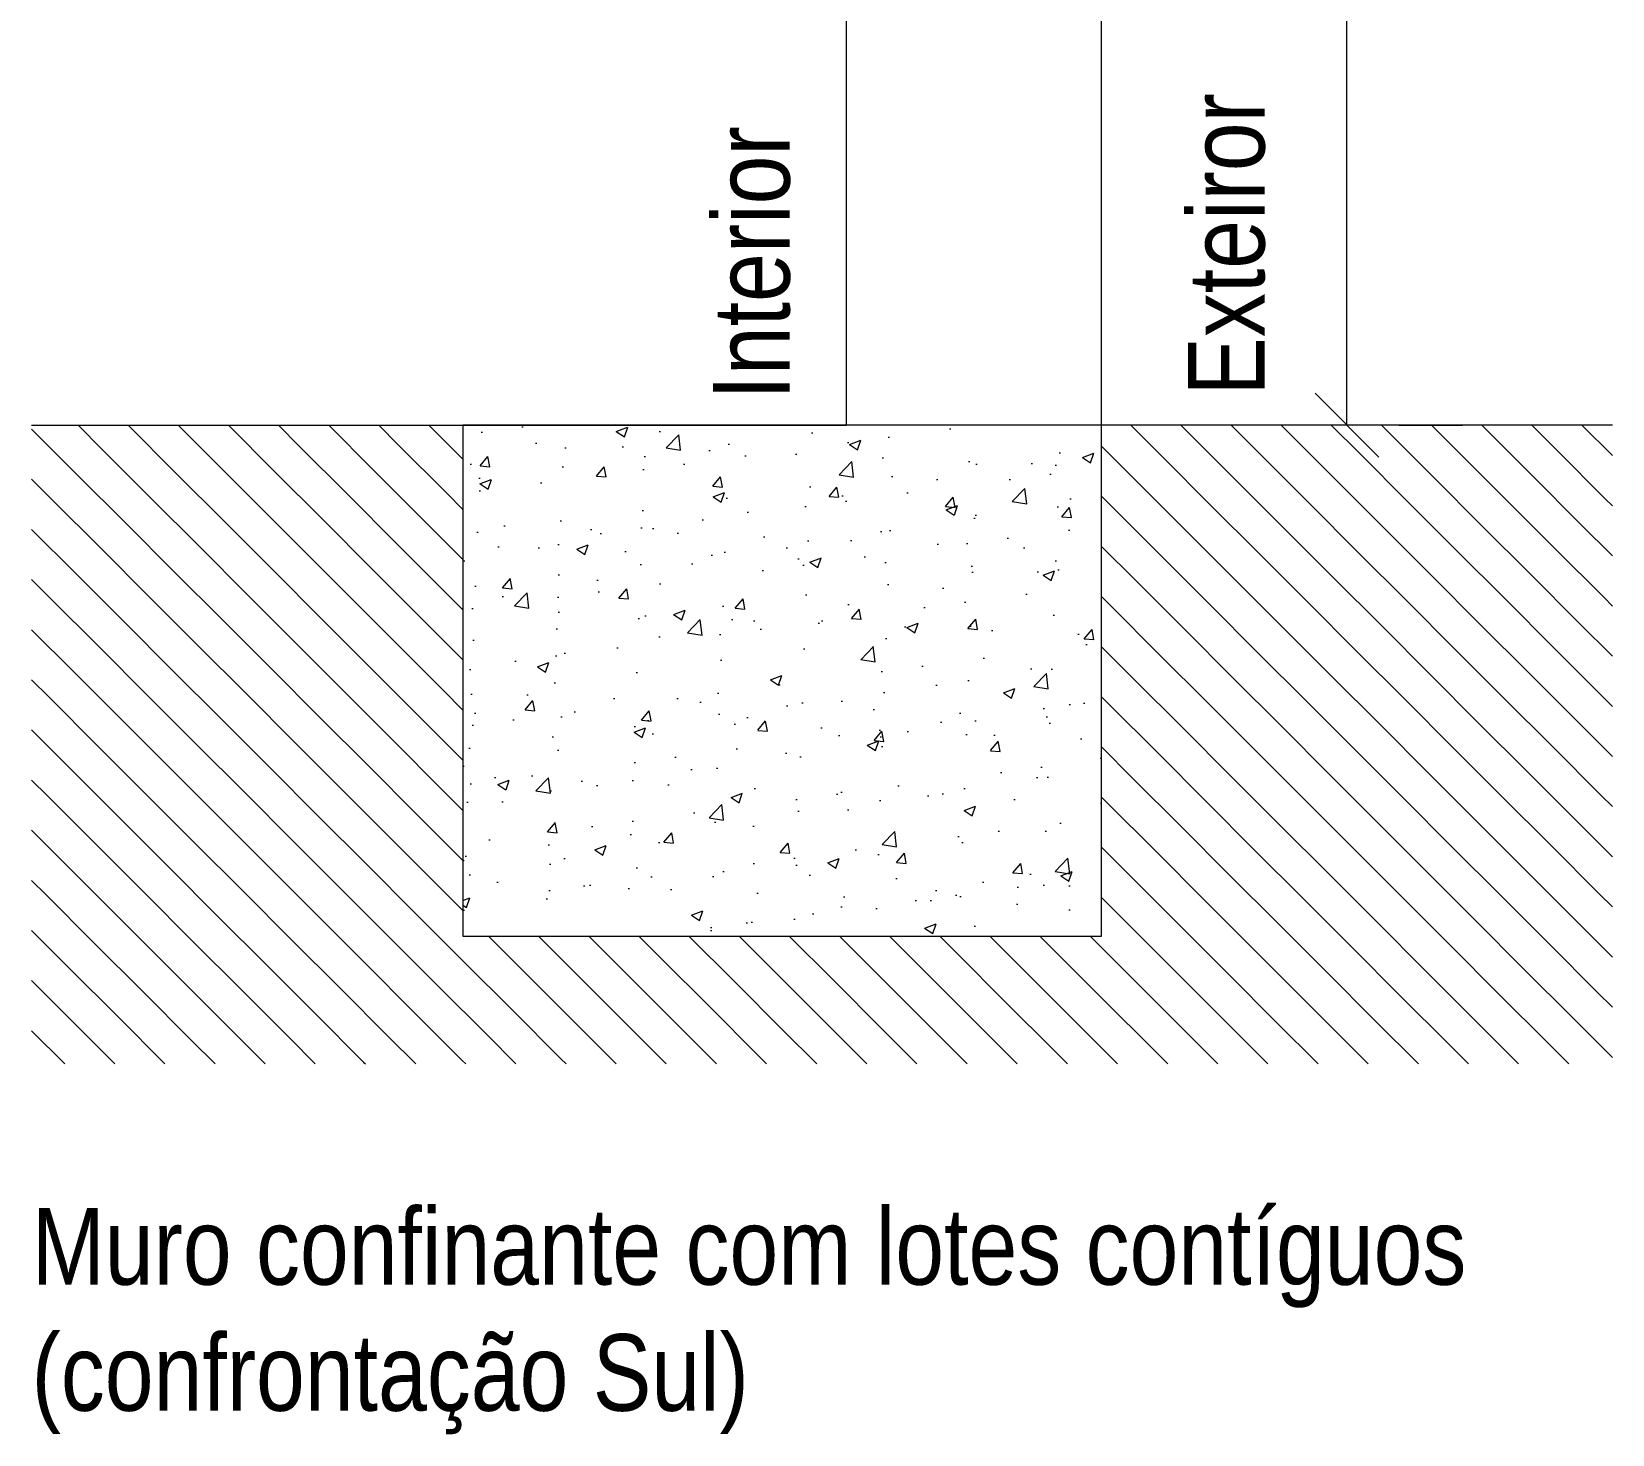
# Model space of a CAD drawing. Header units: metres. Extents: x -111189 to -108577, y -72951 to -72647.
# Drawn here: x -108717.968 to -108716.73, y -72948.181 to -72947.083 of the extents above; entities that cross this region are included whole.
import ezdxf

# ---------------------------------------------------------------- set-up
doc = ezdxf.new("R2010")
doc.units = ezdxf.units.M
doc.header["$MEASUREMENT"] = 0
doc.linetypes.add('OTK - Tracejado', pattern=[0.08, 0.04, -0.04])
doc.linetypes.add('Small Dashed', pattern=[0.002822, 0.001411, -0.001411])
doc.layers.add('00 - DESENHO 2D', color=7, linetype='Continuous')
doc.styles.add('ESTILO_GERADO_1', font='ARIALN.TTF')

# ---------------------------------------------------------------- blocks, each defined once
blk = doc.blocks.new('*X3140', base_point=(-108718.7061, -72936.4131))
at = {"layer": '00 - DESENHO 2D', "color": 254, "linetype": 'Continuous', "lineweight": 0}
for p, q in [((-108717.9318, -72947.3912), (-108717.9128, -72947.4102)), ((-108717.9318, -72947.3912), (-108717.9128, -72947.4102)), ((-108717.8925, -72947.3912), (-108717.8551, -72947.4286)), ((-108717.8925, -72947.3912), (-108717.8551, -72947.4286)), ((-108717.8533, -72947.3912), (-108717.8355, -72947.409)), ((-108717.8533, -72947.3912), (-108717.8355, -72947.409)), ((-108717.814, -72947.3912), (-108717.7779, -72947.4273)), ((-108717.814, -72947.3912), (-108717.7779, -72947.4273)), ((-108717.7748, -72947.3912), (-108717.7583, -72947.4077)), ((-108717.7748, -72947.3912), (-108717.7583, -72947.4077)), ((-108717.7355, -72947.3912), (-108717.7006, -72947.4261)), ((-108717.7355, -72947.3912), (-108717.7006, -72947.4261)), ((-108717.6963, -72947.3912), (-108717.681, -72947.4064)), ((-108717.6963, -72947.3912), (-108717.681, -72947.4064)), ((-108717.657, -72947.3911), (-108717.6304, -72947.4178)), ((-108717.657, -72947.3911), (-108717.6304, -72947.4178)), ((-108717.1075, -72947.3911), (-108717.0826, -72947.416)), ((-108717.1075, -72947.3911), (-108717.0826, -72947.416)), ((-108717.0683, -72947.3911), (-108717.063, -72947.3963)), ((-108717.0683, -72947.3911), (-108717.063, -72947.3963)), ((-108717.029, -72947.3911), (-108717.0054, -72947.4147)), ((-108717.029, -72947.3911), (-108717.0054, -72947.4147)), ((-108716.9897, -72947.3911), (-108716.9858, -72947.3951)), ((-108716.9897, -72947.3911), (-108716.9858, -72947.3951)), ((-108716.9505, -72947.3911), (-108716.9281, -72947.4134)), ((-108716.9505, -72947.3911), (-108716.9281, -72947.4134)), ((-108716.9112, -72947.3911), (-108716.9085, -72947.3938)), ((-108716.9112, -72947.3911), (-108716.9085, -72947.3938)), ((-108716.872, -72947.3911), (-108716.8509, -72947.4122)), ((-108716.872, -72947.3911), (-108716.8509, -72947.4122)), ((-108716.8327, -72947.3911), (-108716.8313, -72947.3925)), ((-108716.8327, -72947.3911), (-108716.8313, -72947.3925)), ((-108716.7935, -72947.3911), (-108716.7737, -72947.4109)), ((-108716.7935, -72947.3911), (-108716.7737, -72947.4109)), ((-108716.7542, -72947.3911), (-108716.754, -72947.3913)), ((-108716.7542, -72947.3911), (-108716.754, -72947.3913)), ((-108716.754, -72947.3913), (-108716.7304, -72947.4149)), ((-108716.754, -72947.3913), (-108716.7304, -72947.4149)), ((-108717.9681, -72947.3942), (-108717.9324, -72947.4299)), ((-108717.9681, -72947.3942), (-108717.9324, -72947.4299)), ((-108717.063, -72947.3963), (-108717.025, -72947.4343)), ((-108717.063, -72947.3963), (-108717.025, -72947.4343)), ((-108716.9858, -72947.3951), (-108716.9478, -72947.4331)), ((-108716.9858, -72947.3951), (-108716.9478, -72947.4331)), ((-108716.9085, -72947.3938), (-108716.8705, -72947.4318)), ((-108716.9085, -72947.3938), (-108716.8705, -72947.4318)), ((-108716.8313, -72947.3925), (-108716.7933, -72947.4305)), ((-108716.8313, -72947.3925), (-108716.7933, -72947.4305)), ((-108717.9128, -72947.4102), (-108717.8748, -72947.4482)), ((-108717.9128, -72947.4102), (-108717.8748, -72947.4482)), ((-108717.8355, -72947.409), (-108717.7975, -72947.447)), ((-108717.8355, -72947.409), (-108717.7975, -72947.447)), ((-108717.7583, -72947.4077), (-108717.7203, -72947.4457)), ((-108717.7583, -72947.4077), (-108717.7203, -72947.4457)), ((-108717.681, -72947.4064), (-108717.643, -72947.4444)), ((-108717.681, -72947.4064), (-108717.643, -72947.4444)), ((-108717.1304, -72947.4075), (-108717.1023, -72947.4356)), ((-108717.1304, -72947.4075), (-108717.1023, -72947.4356)), ((-108717.0826, -72947.416), (-108717.0447, -72947.4539)), ((-108717.0826, -72947.416), (-108717.0447, -72947.4539)), ((-108717.0054, -72947.4147), (-108716.9674, -72947.4527)), ((-108717.0054, -72947.4147), (-108716.9674, -72947.4527)), ((-108716.9281, -72947.4134), (-108716.8902, -72947.4514)), ((-108716.9281, -72947.4134), (-108716.8902, -72947.4514)), ((-108716.8509, -72947.4122), (-108716.8129, -72947.4502)), ((-108716.8509, -72947.4122), (-108716.8129, -72947.4502)), ((-108716.7737, -72947.4109), (-108716.7357, -72947.4489)), ((-108716.7737, -72947.4109), (-108716.7357, -72947.4489)), ((-108717.8551, -72947.4286), (-108717.8171, -72947.4666)), ((-108717.8551, -72947.4286), (-108717.8171, -72947.4666)), ((-108717.7779, -72947.4273), (-108717.7399, -72947.4653)), ((-108717.7779, -72947.4273), (-108717.7399, -72947.4653)), ((-108717.7006, -72947.4261), (-108717.6626, -72947.4641)), ((-108717.7006, -72947.4261), (-108717.6626, -72947.4641)), ((-108717.9681, -72947.4334), (-108717.952, -72947.4495)), ((-108717.9681, -72947.4334), (-108717.952, -72947.4495)), ((-108717.9324, -72947.4299), (-108717.8944, -72947.4679)), ((-108717.9324, -72947.4299), (-108717.8944, -72947.4679)), ((-108717.1023, -72947.4356), (-108717.0643, -72947.4736)), ((-108717.1023, -72947.4356), (-108717.0643, -72947.4736)), ((-108717.025, -72947.4343), (-108716.987, -72947.4723)), ((-108717.025, -72947.4343), (-108716.987, -72947.4723)), ((-108716.9478, -72947.4331), (-108716.9098, -72947.471)), ((-108716.9478, -72947.4331), (-108716.9098, -72947.471)), ((-108716.8705, -72947.4318), (-108716.8325, -72947.4698)), ((-108716.8705, -72947.4318), (-108716.8325, -72947.4698)), ((-108716.7933, -72947.4305), (-108716.7553, -72947.4685)), ((-108716.7933, -72947.4305), (-108716.7553, -72947.4685)), ((-108717.952, -72947.4495), (-108717.914, -72947.4875)), ((-108717.952, -72947.4495), (-108717.914, -72947.4875)), ((-108717.8748, -72947.4482), (-108717.8368, -72947.4862)), ((-108717.8748, -72947.4482), (-108717.8368, -72947.4862)), ((-108717.7975, -72947.447), (-108717.7595, -72947.485)), ((-108717.7975, -72947.447), (-108717.7595, -72947.485)), ((-108717.7203, -72947.4457), (-108717.6823, -72947.4837)), ((-108717.7203, -72947.4457), (-108717.6823, -72947.4837)), ((-108717.643, -72947.4444), (-108717.6304, -72947.4571)), ((-108717.643, -72947.4444), (-108717.6304, -72947.4571)), ((-108717.1304, -72947.4467), (-108717.1219, -72947.4552)), ((-108717.1304, -72947.4467), (-108717.1219, -72947.4552)), ((-108716.9674, -72947.4527), (-108716.9294, -72947.4907)), ((-108716.9674, -72947.4527), (-108716.9294, -72947.4907)), ((-108716.8902, -72947.4514), (-108716.8522, -72947.4894)), ((-108716.8902, -72947.4514), (-108716.8522, -72947.4894)), ((-108716.8129, -72947.4502), (-108716.7749, -72947.4881)), ((-108716.8129, -72947.4502), (-108716.7749, -72947.4881)), ((-108716.7357, -72947.4489), (-108716.7304, -72947.4542)), ((-108716.7357, -72947.4489), (-108716.7304, -72947.4542)), ((-108717.7399, -72947.4653), (-108717.7019, -72947.5033)), ((-108717.7399, -72947.4653), (-108717.7019, -72947.5033)), ((-108717.6626, -72947.4641), (-108717.6304, -72947.4963)), ((-108717.6626, -72947.4641), (-108717.6304, -72947.4963)), ((-108717.1219, -72947.4552), (-108717.0839, -72947.4932)), ((-108717.1219, -72947.4552), (-108717.0839, -72947.4932)), ((-108717.0447, -72947.4539), (-108717.0067, -72947.4919)), ((-108717.0447, -72947.4539), (-108717.0067, -72947.4919)), ((-108717.9681, -72947.4727), (-108717.9336, -72947.5071)), ((-108717.9681, -72947.4727), (-108717.9336, -72947.5071)), ((-108717.8944, -72947.4679), (-108717.8564, -72947.5058)), ((-108717.8944, -72947.4679), (-108717.8564, -72947.5058)), ((-108717.8171, -72947.4666), (-108717.7791, -72947.5046)), ((-108717.8171, -72947.4666), (-108717.7791, -72947.5046)), ((-108717.0643, -72947.4736), (-108717.0263, -72947.5116)), ((-108717.0643, -72947.4736), (-108717.0263, -72947.5116)), ((-108716.987, -72947.4723), (-108716.949, -72947.5103)), ((-108716.987, -72947.4723), (-108716.949, -72947.5103)), ((-108716.9098, -72947.471), (-108716.8718, -72947.509)), ((-108716.9098, -72947.471), (-108716.8718, -72947.509)), ((-108716.8325, -72947.4698), (-108716.7945, -72947.5078)), ((-108716.8325, -72947.4698), (-108716.7945, -72947.5078)), ((-108716.7553, -72947.4685), (-108716.7304, -72947.4934)), ((-108716.7553, -72947.4685), (-108716.7304, -72947.4934)), ((-108717.914, -72947.4875), (-108717.876, -72947.5255)), ((-108717.914, -72947.4875), (-108717.876, -72947.5255)), ((-108717.8368, -72947.4862), (-108717.7988, -72947.5242)), ((-108717.8368, -72947.4862), (-108717.7988, -72947.5242)), ((-108717.7595, -72947.485), (-108717.7215, -72947.5229)), ((-108717.7595, -72947.485), (-108717.7215, -72947.5229)), ((-108717.6823, -72947.4837), (-108717.6443, -72947.5217)), ((-108717.6823, -72947.4837), (-108717.6443, -72947.5217)), ((-108717.1304, -72947.486), (-108717.1035, -72947.5128)), ((-108717.1304, -72947.486), (-108717.1035, -72947.5128)), ((-108716.9294, -72947.4907), (-108716.8914, -72947.5287)), ((-108716.9294, -72947.4907), (-108716.8914, -72947.5287)), ((-108716.8522, -72947.4894), (-108716.8142, -72947.5274)), ((-108716.8522, -72947.4894), (-108716.8142, -72947.5274)), ((-108716.7749, -72947.4881), (-108716.7369, -72947.5261)), ((-108716.7749, -72947.4881), (-108716.7369, -72947.5261)), ((-108717.0839, -72947.4932), (-108717.0459, -72947.5312)), ((-108717.0839, -72947.4932), (-108717.0459, -72947.5312)), ((-108717.0067, -72947.4919), (-108716.9687, -72947.5299)), ((-108717.0067, -72947.4919), (-108716.9687, -72947.5299)), ((-108717.9681, -72947.5119), (-108717.9533, -72947.5267)), ((-108717.9681, -72947.5119), (-108717.9533, -72947.5267)), ((-108717.9336, -72947.5071), (-108717.8957, -72947.5451)), ((-108717.9336, -72947.5071), (-108717.8957, -72947.5451)), ((-108717.8564, -72947.5058), (-108717.8184, -72947.5438)), ((-108717.8564, -72947.5058), (-108717.8184, -72947.5438)), ((-108717.7791, -72947.5046), (-108717.7412, -72947.5426)), ((-108717.7791, -72947.5046), (-108717.7412, -72947.5426)), ((-108717.7019, -72947.5033), (-108717.6639, -72947.5413)), ((-108717.7019, -72947.5033), (-108717.6639, -72947.5413)), ((-108717.1035, -72947.5128), (-108717.0655, -72947.5508)), ((-108717.1035, -72947.5128), (-108717.0655, -72947.5508)), ((-108717.0263, -72947.5116), (-108716.9883, -72947.5496)), ((-108717.0263, -72947.5116), (-108716.9883, -72947.5496)), ((-108716.949, -72947.5103), (-108716.911, -72947.5483)), ((-108716.949, -72947.5103), (-108716.911, -72947.5483)), ((-108716.8718, -72947.509), (-108716.8338, -72947.547)), ((-108716.8718, -72947.509), (-108716.8338, -72947.547)), ((-108716.7945, -72947.5078), (-108716.7566, -72947.5458)), ((-108716.7945, -72947.5078), (-108716.7566, -72947.5458)), ((-108717.9533, -72947.5267), (-108717.9153, -72947.5647)), ((-108717.9533, -72947.5267), (-108717.9153, -72947.5647)), ((-108717.876, -72947.5255), (-108717.838, -72947.5635)), ((-108717.876, -72947.5255), (-108717.838, -72947.5635)), ((-108717.7988, -72947.5242), (-108717.7608, -72947.5622)), ((-108717.7988, -72947.5242), (-108717.7608, -72947.5622)), ((-108717.7215, -72947.5229), (-108717.6835, -72947.5609)), ((-108717.7215, -72947.5229), (-108717.6835, -72947.5609)), ((-108717.6443, -72947.5217), (-108717.6304, -72947.5356)), ((-108717.6443, -72947.5217), (-108717.6304, -72947.5356)), ((-108717.1304, -72947.5252), (-108717.1232, -72947.5325)), ((-108717.1304, -72947.5252), (-108717.1232, -72947.5325)), ((-108716.8142, -72947.5274), (-108716.7762, -72947.5654)), ((-108716.8142, -72947.5274), (-108716.7762, -72947.5654)), ((-108716.7369, -72947.5261), (-108716.7304, -72947.5327)), ((-108716.7369, -72947.5261), (-108716.7304, -72947.5327)), ((-108717.1232, -72947.5325), (-108717.0852, -72947.5705)), ((-108717.1232, -72947.5325), (-108717.0852, -72947.5705)), ((-108717.0459, -72947.5312), (-108717.0079, -72947.5692)), ((-108717.0459, -72947.5312), (-108717.0079, -72947.5692)), ((-108716.9687, -72947.5299), (-108716.9307, -72947.5679)), ((-108716.9687, -72947.5299), (-108716.9307, -72947.5679)), ((-108716.8914, -72947.5287), (-108716.8534, -72947.5667)), ((-108716.8914, -72947.5287), (-108716.8534, -72947.5667)), ((-108717.9681, -72947.5512), (-108717.9349, -72947.5844)), ((-108717.9681, -72947.5512), (-108717.9349, -72947.5844)), ((-108717.8957, -72947.5451), (-108717.8577, -72947.5831)), ((-108717.8957, -72947.5451), (-108717.8577, -72947.5831)), ((-108717.8184, -72947.5438), (-108717.7804, -72947.5818)), ((-108717.8184, -72947.5438), (-108717.7804, -72947.5818)), ((-108717.7412, -72947.5426), (-108717.7032, -72947.5806)), ((-108717.7412, -72947.5426), (-108717.7032, -72947.5806)), ((-108717.6639, -72947.5413), (-108717.6304, -72947.5748)), ((-108717.6639, -72947.5413), (-108717.6304, -72947.5748)), ((-108717.0655, -72947.5508), (-108717.0276, -72947.5888)), ((-108717.0655, -72947.5508), (-108717.0276, -72947.5888)), ((-108716.9883, -72947.5496), (-108716.9503, -72947.5876)), ((-108716.9883, -72947.5496), (-108716.9503, -72947.5876)), ((-108716.911, -72947.5483), (-108716.8731, -72947.5863)), ((-108716.911, -72947.5483), (-108716.8731, -72947.5863)), ((-108716.8338, -72947.547), (-108716.7958, -72947.585)), ((-108716.8338, -72947.547), (-108716.7958, -72947.585)), ((-108716.7566, -72947.5458), (-108716.7304, -72947.5719)), ((-108716.7566, -72947.5458), (-108716.7304, -72947.5719)), ((-108717.9153, -72947.5647), (-108717.8773, -72947.6027)), ((-108717.9153, -72947.5647), (-108717.8773, -72947.6027)), ((-108717.838, -72947.5635), (-108717.8, -72947.6015)), ((-108717.838, -72947.5635), (-108717.8, -72947.6015)), ((-108717.7608, -72947.5622), (-108717.7228, -72947.6002)), ((-108717.7608, -72947.5622), (-108717.7228, -72947.6002)), ((-108717.6835, -72947.5609), (-108717.6455, -72947.5989)), ((-108717.6835, -72947.5609), (-108717.6455, -72947.5989)), ((-108717.1304, -72947.5645), (-108717.1048, -72947.5901)), ((-108717.1304, -72947.5645), (-108717.1048, -72947.5901)), ((-108717.0852, -72947.5705), (-108717.0472, -72947.6084)), ((-108717.0852, -72947.5705), (-108717.0472, -72947.6084)), ((-108717.0079, -72947.5692), (-108716.9699, -72947.6072)), ((-108717.0079, -72947.5692), (-108716.9699, -72947.6072)), ((-108716.9307, -72947.5679), (-108716.8927, -72947.6059)), ((-108716.9307, -72947.5679), (-108716.8927, -72947.6059)), ((-108716.8534, -72947.5667), (-108716.8154, -72947.6047)), ((-108716.8534, -72947.5667), (-108716.8154, -72947.6047)), ((-108716.7762, -72947.5654), (-108716.7382, -72947.6034)), ((-108716.7762, -72947.5654), (-108716.7382, -72947.6034)), ((-108717.9349, -72947.5844), (-108717.8969, -72947.6224)), ((-108717.9349, -72947.5844), (-108717.8969, -72947.6224)), ((-108717.8577, -72947.5831), (-108717.8197, -72947.6211)), ((-108717.8577, -72947.5831), (-108717.8197, -72947.6211)), ((-108717.7804, -72947.5818), (-108717.7424, -72947.6198)), ((-108717.7804, -72947.5818), (-108717.7424, -72947.6198)), ((-108717.7032, -72947.5806), (-108717.6652, -72947.6186)), ((-108717.7032, -72947.5806), (-108717.6652, -72947.6186)), ((-108717.0276, -72947.5888), (-108716.9896, -72947.6268)), ((-108717.0276, -72947.5888), (-108716.9896, -72947.6268)), ((-108716.9503, -72947.5876), (-108716.9123, -72947.6255)), ((-108716.9503, -72947.5876), (-108716.9123, -72947.6255)), ((-108716.8731, -72947.5863), (-108716.8351, -72947.6243)), ((-108716.8731, -72947.5863), (-108716.8351, -72947.6243)), ((-108716.7958, -72947.585), (-108716.7578, -72947.623)), ((-108716.7958, -72947.585), (-108716.7578, -72947.623)), ((-108717.9681, -72947.5904), (-108717.9545, -72947.604)), ((-108717.9681, -72947.5904), (-108717.9545, -72947.604)), ((-108717.8, -72947.6015), (-108717.762, -72947.6395)), ((-108717.8, -72947.6015), (-108717.762, -72947.6395)), ((-108717.7228, -72947.6002), (-108717.6848, -72947.6382)), ((-108717.7228, -72947.6002), (-108717.6848, -72947.6382)), ((-108717.6455, -72947.5989), (-108717.6304, -72947.6141)), ((-108717.6455, -72947.5989), (-108717.6304, -72947.6141)), ((-108717.1048, -72947.5901), (-108717.0668, -72947.6281)), ((-108717.1048, -72947.5901), (-108717.0668, -72947.6281)), ((-108717.9545, -72947.604), (-108717.9165, -72947.642)), ((-108717.9545, -72947.604), (-108717.9165, -72947.642)), ((-108717.8773, -72947.6027), (-108717.8393, -72947.6407)), ((-108717.8773, -72947.6027), (-108717.8393, -72947.6407)), ((-108717.1304, -72947.6037), (-108717.1244, -72947.6097)), ((-108717.1304, -72947.6037), (-108717.1244, -72947.6097)), ((-108717.1244, -72947.6097), (-108717.0864, -72947.6477)), ((-108717.1244, -72947.6097), (-108717.0864, -72947.6477)), ((-108717.0472, -72947.6084), (-108717.0092, -72947.6464)), ((-108717.0472, -72947.6084), (-108717.0092, -72947.6464)), ((-108716.9699, -72947.6072), (-108716.9319, -72947.6452)), ((-108716.9699, -72947.6072), (-108716.9319, -72947.6452)), ((-108716.8927, -72947.6059), (-108716.8547, -72947.6439)), ((-108716.8927, -72947.6059), (-108716.8547, -72947.6439)), ((-108716.8154, -72947.6047), (-108716.7774, -72947.6426)), ((-108716.8154, -72947.6047), (-108716.7774, -72947.6426)), ((-108716.7382, -72947.6034), (-108716.7304, -72947.6112)), ((-108716.7382, -72947.6034), (-108716.7304, -72947.6112)), ((-108717.8969, -72947.6224), (-108717.8589, -72947.6603)), ((-108717.8969, -72947.6224), (-108717.8589, -72947.6603)), ((-108717.8197, -72947.6211), (-108717.7817, -72947.6591)), ((-108717.8197, -72947.6211), (-108717.7817, -72947.6591)), ((-108717.7424, -72947.6198), (-108717.7044, -72947.6578)), ((-108717.7424, -72947.6198), (-108717.7044, -72947.6578)), ((-108717.6652, -72947.6186), (-108717.6304, -72947.6533)), ((-108717.6652, -72947.6186), (-108717.6304, -72947.6533)), ((-108716.9896, -72947.6268), (-108716.9516, -72947.6648)), ((-108716.9896, -72947.6268), (-108716.9516, -72947.6648)), ((-108716.9123, -72947.6255), (-108716.8743, -72947.6635)), ((-108716.9123, -72947.6255), (-108716.8743, -72947.6635)), ((-108716.8351, -72947.6243), (-108716.7971, -72947.6623)), ((-108716.8351, -72947.6243), (-108716.7971, -72947.6623)), ((-108716.7578, -72947.623), (-108716.7304, -72947.6504)), ((-108716.7578, -72947.623), (-108716.7304, -72947.6504)), ((-108717.9681, -72947.6297), (-108717.9362, -72947.6616)), ((-108717.9681, -72947.6297), (-108717.9362, -72947.6616)), ((-108717.6848, -72947.6382), (-108717.6468, -72947.6762)), ((-108717.6848, -72947.6382), (-108717.6468, -72947.6762)), ((-108717.0668, -72947.6281), (-108717.0288, -72947.6661)), ((-108717.0668, -72947.6281), (-108717.0288, -72947.6661)), ((-108717.9165, -72947.642), (-108717.8786, -72947.68)), ((-108717.9165, -72947.642), (-108717.8786, -72947.68)), ((-108717.8393, -72947.6407), (-108717.8013, -72947.6787)), ((-108717.8393, -72947.6407), (-108717.8013, -72947.6787)), ((-108717.762, -72947.6395), (-108717.7241, -72947.6774)), ((-108717.762, -72947.6395), (-108717.7241, -72947.6774)), ((-108717.1304, -72947.643), (-108717.1061, -72947.6673)), ((-108717.1304, -72947.643), (-108717.1061, -72947.6673)), ((-108717.0864, -72947.6477), (-108717.0484, -72947.6857)), ((-108717.0864, -72947.6477), (-108717.0484, -72947.6857)), ((-108717.0092, -72947.6464), (-108716.9712, -72947.6844)), ((-108717.0092, -72947.6464), (-108716.9712, -72947.6844)), ((-108716.9319, -72947.6452), (-108716.894, -72947.6832)), ((-108716.9319, -72947.6452), (-108716.894, -72947.6832)), ((-108716.8547, -72947.6439), (-108716.8167, -72947.6819)), ((-108716.8547, -72947.6439), (-108716.8167, -72947.6819)), ((-108716.7774, -72947.6426), (-108716.7395, -72947.6806)), ((-108716.7774, -72947.6426), (-108716.7395, -72947.6806)), ((-108717.9362, -72947.6616), (-108717.8982, -72947.6996)), ((-108717.9362, -72947.6616), (-108717.8982, -72947.6996)), ((-108717.8589, -72947.6603), (-108717.8209, -72947.6983)), ((-108717.8589, -72947.6603), (-108717.8209, -72947.6983)), ((-108717.7817, -72947.6591), (-108717.7437, -72947.6971)), ((-108717.7817, -72947.6591), (-108717.7437, -72947.6971)), ((-108717.7044, -72947.6578), (-108717.6664, -72947.6958)), ((-108717.7044, -72947.6578), (-108717.6664, -72947.6958)), ((-108716.8743, -72947.6635), (-108716.8363, -72947.7015)), ((-108716.8743, -72947.6635), (-108716.8363, -72947.7015)), ((-108716.7971, -72947.6623), (-108716.7591, -72947.7003)), ((-108716.7971, -72947.6623), (-108716.7591, -72947.7003)), ((-108717.9681, -72947.6689), (-108717.9558, -72947.6812)), ((-108717.9681, -72947.6689), (-108717.9558, -72947.6812)), ((-108717.6468, -72947.6762), (-108717.6304, -72947.6926)), ((-108717.6468, -72947.6762), (-108717.6304, -72947.6926)), ((-108717.1061, -72947.6673), (-108717.0681, -72947.7053)), ((-108717.1061, -72947.6673), (-108717.0681, -72947.7053)), ((-108717.0288, -72947.6661), (-108716.9908, -72947.7041)), ((-108717.0288, -72947.6661), (-108716.9908, -72947.7041)), ((-108716.9516, -72947.6648), (-108716.9136, -72947.7028)), ((-108716.9516, -72947.6648), (-108716.9136, -72947.7028)), ((-108717.9558, -72947.6812), (-108717.9178, -72947.7192)), ((-108717.9558, -72947.6812), (-108717.9178, -72947.7192)), ((-108717.8786, -72947.68), (-108717.8406, -72947.718)), ((-108717.8786, -72947.68), (-108717.8406, -72947.718)), ((-108717.8013, -72947.6787), (-108717.7633, -72947.7167)), ((-108717.8013, -72947.6787), (-108717.7633, -72947.7167)), ((-108717.7241, -72947.6774), (-108717.6861, -72947.7154)), ((-108717.7241, -72947.6774), (-108717.6861, -72947.7154)), ((-108717.1304, -72947.6823), (-108717.1257, -72947.687)), ((-108717.1304, -72947.6823), (-108717.1257, -72947.687)), ((-108717.1257, -72947.687), (-108717.0877, -72947.7249)), ((-108717.1257, -72947.687), (-108717.0877, -72947.7249)), ((-108717.0484, -72947.6857), (-108717.0105, -72947.7237)), ((-108717.0484, -72947.6857), (-108717.0105, -72947.7237)), ((-108716.9712, -72947.6844), (-108716.9332, -72947.7224)), ((-108716.9712, -72947.6844), (-108716.9332, -72947.7224)), ((-108716.894, -72947.6832), (-108716.856, -72947.7212)), ((-108716.894, -72947.6832), (-108716.856, -72947.7212)), ((-108716.8167, -72947.6819), (-108716.7787, -72947.7199)), ((-108716.8167, -72947.6819), (-108716.7787, -72947.7199)), ((-108716.7395, -72947.6806), (-108716.7304, -72947.6897)), ((-108716.7395, -72947.6806), (-108716.7304, -72947.6897)), ((-108717.8982, -72947.6996), (-108717.8602, -72947.7376)), ((-108717.8982, -72947.6996), (-108717.8602, -72947.7376)), ((-108717.8209, -72947.6983), (-108717.7829, -72947.7363)), ((-108717.8209, -72947.6983), (-108717.7829, -72947.7363)), ((-108717.7437, -72947.6971), (-108717.7057, -72947.7351)), ((-108717.7437, -72947.6971), (-108717.7057, -72947.7351)), ((-108717.6664, -72947.6958), (-108717.6304, -72947.7319)), ((-108717.6664, -72947.6958), (-108717.6304, -72947.7319)), ((-108716.7591, -72947.7003), (-108716.7304, -72947.729)), ((-108716.7591, -72947.7003), (-108716.7304, -72947.729)), ((-108717.9681, -72947.7082), (-108717.9374, -72947.7389)), ((-108717.9681, -72947.7082), (-108717.9374, -72947.7389)), ((-108717.0681, -72947.7053), (-108717.0301, -72947.7433)), ((-108717.0681, -72947.7053), (-108717.0301, -72947.7433)), ((-108716.9908, -72947.7041), (-108716.9528, -72947.742)), ((-108716.9908, -72947.7041), (-108716.9528, -72947.742)), ((-108716.9136, -72947.7028), (-108716.8756, -72947.7408)), ((-108716.9136, -72947.7028), (-108716.8756, -72947.7408)), ((-108716.8363, -72947.7015), (-108716.7983, -72947.7395)), ((-108716.8363, -72947.7015), (-108716.7983, -72947.7395)), ((-108717.9178, -72947.7192), (-108717.8798, -72947.7572)), ((-108717.9178, -72947.7192), (-108717.8798, -72947.7572)), ((-108717.8406, -72947.718), (-108717.8026, -72947.756)), ((-108717.8406, -72947.718), (-108717.8026, -72947.756)), ((-108717.7633, -72947.7167), (-108717.7253, -72947.7547)), ((-108717.7633, -72947.7167), (-108717.7253, -72947.7547)), ((-108717.6861, -72947.7154), (-108717.6481, -72947.7534)), ((-108717.6861, -72947.7154), (-108717.6481, -72947.7534)), ((-108717.1304, -72947.7215), (-108717.1073, -72947.7446)), ((-108717.1304, -72947.7215), (-108717.1073, -72947.7446)), ((-108717.0877, -72947.7249), (-108717.0497, -72947.7629)), ((-108717.0877, -72947.7249), (-108717.0497, -72947.7629)), ((-108717.0105, -72947.7237), (-108716.9725, -72947.7617)), ((-108717.0105, -72947.7237), (-108716.9725, -72947.7617)), ((-108716.9332, -72947.7224), (-108716.8952, -72947.7604)), ((-108716.9332, -72947.7224), (-108716.8952, -72947.7604)), ((-108716.856, -72947.7212), (-108716.818, -72947.7591)), ((-108716.856, -72947.7212), (-108716.818, -72947.7591)), ((-108716.7787, -72947.7199), (-108716.7407, -72947.7579)), ((-108716.7787, -72947.7199), (-108716.7407, -72947.7579)), ((-108717.8602, -72947.7376), (-108717.8222, -72947.7756)), ((-108717.8602, -72947.7376), (-108717.8222, -72947.7756)), ((-108717.7829, -72947.7363), (-108717.7449, -72947.7743)), ((-108717.7829, -72947.7363), (-108717.7449, -72947.7743)), ((-108717.7057, -72947.7351), (-108717.6677, -72947.7731)), ((-108717.7057, -72947.7351), (-108717.6677, -72947.7731)), ((-108717.9681, -72947.7474), (-108717.9571, -72947.7585)), ((-108717.9681, -72947.7474), (-108717.9571, -72947.7585)), ((-108717.9374, -72947.7389), (-108717.8994, -72947.7769)), ((-108717.9374, -72947.7389), (-108717.8994, -72947.7769)), ((-108717.1073, -72947.7446), (-108717.0693, -72947.7826)), ((-108717.1073, -72947.7446), (-108717.0693, -72947.7826)), ((-108717.0301, -72947.7433), (-108716.9921, -72947.7813)), ((-108717.0301, -72947.7433), (-108716.9921, -72947.7813)), ((-108716.9528, -72947.742), (-108716.9148, -72947.78)), ((-108716.9528, -72947.742), (-108716.9148, -72947.78)), ((-108716.8756, -72947.7408), (-108716.8376, -72947.7788)), ((-108716.8756, -72947.7408), (-108716.8376, -72947.7788)), ((-108716.7983, -72947.7395), (-108716.7603, -72947.7775)), ((-108716.7983, -72947.7395), (-108716.7603, -72947.7775)), ((-108717.9571, -72947.7585), (-108717.9191, -72947.7965)), ((-108717.9571, -72947.7585), (-108717.9191, -72947.7965)), ((-108717.8798, -72947.7572), (-108717.8418, -72947.7952)), ((-108717.8798, -72947.7572), (-108717.8418, -72947.7952)), ((-108717.8026, -72947.756), (-108717.7646, -72947.794)), ((-108717.8026, -72947.756), (-108717.7646, -72947.794)), ((-108717.7253, -72947.7547), (-108717.6873, -72947.7927)), ((-108717.7253, -72947.7547), (-108717.6873, -72947.7927)), ((-108717.6481, -72947.7534), (-108717.6304, -72947.7711)), ((-108717.6481, -72947.7534), (-108717.6304, -72947.7711)), ((-108717.1304, -72947.7608), (-108717.127, -72947.7642)), ((-108717.1304, -72947.7608), (-108717.127, -72947.7642)), ((-108717.0497, -72947.7629), (-108717.0117, -72947.8009)), ((-108717.0497, -72947.7629), (-108717.0117, -72947.8009)), ((-108716.9725, -72947.7617), (-108716.9345, -72947.7997)), ((-108716.9725, -72947.7617), (-108716.9345, -72947.7997)), ((-108716.8952, -72947.7604), (-108716.8572, -72947.7984)), ((-108716.8952, -72947.7604), (-108716.8572, -72947.7984)), ((-108716.818, -72947.7591), (-108716.78, -72947.7971)), ((-108716.818, -72947.7591), (-108716.78, -72947.7971)), ((-108716.7407, -72947.7579), (-108716.7304, -72947.7682)), ((-108716.7407, -72947.7579), (-108716.7304, -72947.7682)), ((-108717.7449, -72947.7743), (-108717.707, -72947.8123)), ((-108717.7449, -72947.7743), (-108717.707, -72947.8123)), ((-108717.6677, -72947.7731), (-108717.6297, -72947.8111)), ((-108717.6677, -72947.7731), (-108717.6297, -72947.8111)), ((-108717.127, -72947.7642), (-108717.089, -72947.8022)), ((-108717.127, -72947.7642), (-108717.089, -72947.8022)), ((-108717.9681, -72947.7867), (-108717.9387, -72947.8161)), ((-108717.9681, -72947.7867), (-108717.9387, -72947.8161)), ((-108717.8994, -72947.7769), (-108717.8615, -72947.8148)), ((-108717.8994, -72947.7769), (-108717.8615, -72947.8148)), ((-108717.8222, -72947.7756), (-108717.7842, -72947.8136)), ((-108717.8222, -72947.7756), (-108717.7842, -72947.8136)), ((-108717.0693, -72947.7826), (-108717.0313, -72947.8206)), ((-108717.0693, -72947.7826), (-108717.0313, -72947.8206)), ((-108716.9921, -72947.7813), (-108716.9541, -72947.8193)), ((-108716.9921, -72947.7813), (-108716.9541, -72947.8193)), ((-108716.9148, -72947.78), (-108716.8769, -72947.818)), ((-108716.9148, -72947.78), (-108716.8769, -72947.818)), ((-108716.8376, -72947.7788), (-108716.7996, -72947.8168)), ((-108716.8376, -72947.7788), (-108716.7996, -72947.8168)), ((-108716.7603, -72947.7775), (-108716.7304, -72947.8075)), ((-108716.7603, -72947.7775), (-108716.7304, -72947.8075)), ((-108717.9191, -72947.7965), (-108717.8811, -72947.8345)), ((-108717.9191, -72947.7965), (-108717.8811, -72947.8345)), ((-108717.8418, -72947.7952), (-108717.8038, -72947.8332)), ((-108717.8418, -72947.7952), (-108717.8038, -72947.8332)), ((-108717.7646, -72947.794), (-108717.7266, -72947.8319)), ((-108717.7646, -72947.794), (-108717.7266, -72947.8319)), ((-108717.6873, -72947.7927), (-108717.6493, -72947.8307)), ((-108717.6873, -72947.7927), (-108717.6493, -72947.8307)), ((-108717.6104, -72947.7911), (-108717.6101, -72947.7914)), ((-108717.6104, -72947.7911), (-108717.6101, -72947.7914)), ((-108717.6101, -72947.7914), (-108717.5721, -72947.8294)), ((-108717.6101, -72947.7914), (-108717.5721, -72947.8294)), ((-108717.5712, -72947.7911), (-108717.5525, -72947.8098)), ((-108717.5712, -72947.7911), (-108717.5525, -72947.8098)), ((-108717.5319, -72947.7911), (-108717.4948, -72947.8281)), ((-108717.5319, -72947.7911), (-108717.4948, -72947.8281)), ((-108717.4927, -72947.7911), (-108717.4752, -72947.8085)), ((-108717.4927, -72947.7911), (-108717.4752, -72947.8085)), ((-108717.4534, -72947.7911), (-108717.4176, -72947.8269)), ((-108717.4534, -72947.7911), (-108717.4176, -72947.8269)), ((-108717.4141, -72947.7911), (-108717.398, -72947.8073)), ((-108717.4141, -72947.7911), (-108717.398, -72947.8073)), ((-108717.3749, -72947.7911), (-108717.3403, -72947.8256)), ((-108717.3749, -72947.7911), (-108717.3403, -72947.8256)), ((-108717.3356, -72947.7911), (-108717.3207, -72947.806)), ((-108717.3356, -72947.7911), (-108717.3207, -72947.806)), ((-108717.2964, -72947.7911), (-108717.2631, -72947.8244)), ((-108717.2964, -72947.7911), (-108717.2631, -72947.8244)), ((-108717.2571, -72947.7911), (-108717.2435, -72947.8047)), ((-108717.2571, -72947.7911), (-108717.2435, -72947.8047)), ((-108717.2179, -72947.7911), (-108717.1858, -72947.8231)), ((-108717.2179, -72947.7911), (-108717.1858, -72947.8231)), ((-108717.1786, -72947.7911), (-108717.1662, -72947.8035)), ((-108717.1786, -72947.7911), (-108717.1662, -72947.8035)), ((-108717.1393, -72947.7911), (-108717.1086, -72947.8218)), ((-108717.1393, -72947.7911), (-108717.1086, -72947.8218)), ((-108716.9345, -72947.7997), (-108716.8965, -72947.8377)), ((-108716.9345, -72947.7997), (-108716.8965, -72947.8377)), ((-108716.8572, -72947.7984), (-108716.8192, -72947.8364)), ((-108716.8572, -72947.7984), (-108716.8192, -72947.8364)), ((-108716.78, -72947.7971), (-108716.742, -72947.8351)), ((-108716.78, -72947.7971), (-108716.742, -72947.8351)), ((-108717.707, -72947.8123), (-108717.669, -72947.8503)), ((-108717.707, -72947.8123), (-108717.669, -72947.8503)), ((-108717.6297, -72947.8111), (-108717.5917, -72947.849)), ((-108717.6297, -72947.8111), (-108717.5917, -72947.849)), ((-108717.5525, -72947.8098), (-108717.5145, -72947.8478)), ((-108717.5525, -72947.8098), (-108717.5145, -72947.8478)), ((-108717.4752, -72947.8085), (-108717.4372, -72947.8465)), ((-108717.4752, -72947.8085), (-108717.4372, -72947.8465)), ((-108717.398, -72947.8073), (-108717.36, -72947.8452)), ((-108717.398, -72947.8073), (-108717.36, -72947.8452)), ((-108717.3207, -72947.806), (-108717.2827, -72947.844)), ((-108717.3207, -72947.806), (-108717.2827, -72947.844)), ((-108717.2435, -72947.8047), (-108717.2055, -72947.8427)), ((-108717.2435, -72947.8047), (-108717.2055, -72947.8427)), ((-108717.1662, -72947.8035), (-108717.1282, -72947.8415)), ((-108717.1662, -72947.8035), (-108717.1282, -72947.8415)), ((-108717.089, -72947.8022), (-108717.051, -72947.8402)), ((-108717.089, -72947.8022), (-108717.051, -72947.8402)), ((-108717.0117, -72947.8009), (-108716.9737, -72947.8389)), ((-108717.0117, -72947.8009), (-108716.9737, -72947.8389)), ((-108717.9387, -72947.8161), (-108717.9007, -72947.8541)), ((-108717.9387, -72947.8161), (-108717.9007, -72947.8541)), ((-108717.8615, -72947.8148), (-108717.8235, -72947.8528)), ((-108717.8615, -72947.8148), (-108717.8235, -72947.8528)), ((-108717.7842, -72947.8136), (-108717.7462, -72947.8516)), ((-108717.7842, -72947.8136), (-108717.7462, -72947.8516)), ((-108717.2631, -72947.8244), (-108717.2251, -72947.8623)), ((-108717.2631, -72947.8244), (-108717.2251, -72947.8623)), ((-108717.1858, -72947.8231), (-108717.1479, -72947.8611)), ((-108717.1858, -72947.8231), (-108717.1479, -72947.8611)), ((-108717.1086, -72947.8218), (-108717.0706, -72947.8598)), ((-108717.1086, -72947.8218), (-108717.0706, -72947.8598)), ((-108717.0313, -72947.8206), (-108716.9934, -72947.8586)), ((-108717.0313, -72947.8206), (-108716.9934, -72947.8586)), ((-108716.9541, -72947.8193), (-108716.9161, -72947.8573)), ((-108716.9541, -72947.8193), (-108716.9161, -72947.8573)), ((-108716.8769, -72947.818), (-108716.8389, -72947.856)), ((-108716.8769, -72947.818), (-108716.8389, -72947.856)), ((-108716.7996, -72947.8168), (-108716.7616, -72947.8548)), ((-108716.7996, -72947.8168), (-108716.7616, -72947.8548)), ((-108717.9681, -72947.8259), (-108717.9583, -72947.8357)), ((-108717.9681, -72947.8259), (-108717.9583, -72947.8357)), ((-108717.9583, -72947.8357), (-108717.9203, -72947.8737)), ((-108717.9583, -72947.8357), (-108717.9203, -72947.8737)), ((-108717.8811, -72947.8345), (-108717.8431, -72947.8725)), ((-108717.8811, -72947.8345), (-108717.8431, -72947.8725)), ((-108717.8038, -72947.8332), (-108717.7658, -72947.8712)), ((-108717.8038, -72947.8332), (-108717.7658, -72947.8712)), ((-108717.7266, -72947.8319), (-108717.6886, -72947.8699)), ((-108717.7266, -72947.8319), (-108717.6886, -72947.8699)), ((-108717.6493, -72947.8307), (-108717.6113, -72947.8687)), ((-108717.6493, -72947.8307), (-108717.6113, -72947.8687)), ((-108717.5721, -72947.8294), (-108717.5341, -72947.8674)), ((-108717.5721, -72947.8294), (-108717.5341, -72947.8674)), ((-108717.4948, -72947.8281), (-108717.4568, -72947.8661)), ((-108717.4948, -72947.8281), (-108717.4568, -72947.8661)), ((-108717.4176, -72947.8269), (-108717.3796, -72947.8649)), ((-108717.4176, -72947.8269), (-108717.3796, -72947.8649)), ((-108717.3403, -72947.8256), (-108717.3024, -72947.8636)), ((-108717.3403, -72947.8256), (-108717.3024, -72947.8636)), ((-108716.8192, -72947.8364), (-108716.7812, -72947.8744)), ((-108716.8192, -72947.8364), (-108716.7812, -72947.8744)), ((-108716.742, -72947.8351), (-108716.7304, -72947.8467)), ((-108716.742, -72947.8351), (-108716.7304, -72947.8467)), ((-108717.5917, -72947.849), (-108717.5537, -72947.887)), ((-108717.5917, -72947.849), (-108717.5537, -72947.887)), ((-108717.5145, -72947.8478), (-108717.4765, -72947.8858)), ((-108717.5145, -72947.8478), (-108717.4765, -72947.8858)), ((-108717.4372, -72947.8465), (-108717.3992, -72947.8845)), ((-108717.4372, -72947.8465), (-108717.3992, -72947.8845)), ((-108717.36, -72947.8452), (-108717.322, -72947.8832)), ((-108717.36, -72947.8452), (-108717.322, -72947.8832)), ((-108717.2827, -72947.844), (-108717.2447, -72947.882)), ((-108717.2827, -72947.844), (-108717.2447, -72947.882)), ((-108717.2055, -72947.8427), (-108717.1675, -72947.8807)), ((-108717.2055, -72947.8427), (-108717.1675, -72947.8807)), ((-108717.1282, -72947.8415), (-108717.0902, -72947.8794)), ((-108717.1282, -72947.8415), (-108717.0902, -72947.8794)), ((-108717.051, -72947.8402), (-108717.013, -72947.8782)), ((-108717.051, -72947.8402), (-108717.013, -72947.8782)), ((-108716.9737, -72947.8389), (-108716.9357, -72947.8769)), ((-108716.9737, -72947.8389), (-108716.9357, -72947.8769)), ((-108716.8965, -72947.8377), (-108716.8585, -72947.8757)), ((-108716.8965, -72947.8377), (-108716.8585, -72947.8757)), ((-108717.9007, -72947.8541), (-108717.8637, -72947.8911)), ((-108717.9007, -72947.8541), (-108717.8637, -72947.8911)), ((-108717.8235, -72947.8528), (-108717.7855, -72947.8908)), ((-108717.8235, -72947.8528), (-108717.7855, -72947.8908)), ((-108717.7462, -72947.8516), (-108717.7082, -72947.8896)), ((-108717.7462, -72947.8516), (-108717.7082, -72947.8896)), ((-108717.669, -72947.8503), (-108717.631, -72947.8883)), ((-108717.669, -72947.8503), (-108717.631, -72947.8883)), ((-108717.1479, -72947.8611), (-108717.1179, -72947.8911)), ((-108717.1479, -72947.8611), (-108717.1179, -72947.8911)), ((-108717.0706, -72947.8598), (-108717.0393, -72947.8911)), ((-108717.0706, -72947.8598), (-108717.0393, -72947.8911)), ((-108716.9934, -72947.8586), (-108716.9608, -72947.8911)), ((-108716.9934, -72947.8586), (-108716.9608, -72947.8911)), ((-108716.9161, -72947.8573), (-108716.8823, -72947.8911)), ((-108716.9161, -72947.8573), (-108716.8823, -72947.8911)), ((-108716.8389, -72947.856), (-108716.8038, -72947.8911)), ((-108716.8389, -72947.856), (-108716.8038, -72947.8911)), ((-108716.7616, -72947.8548), (-108716.7304, -72947.886)), ((-108716.7616, -72947.8548), (-108716.7304, -72947.886)), ((-108717.9681, -72947.8652), (-108717.9422, -72947.8911)), ((-108717.9681, -72947.8652), (-108717.9422, -72947.8911)), ((-108717.9203, -72947.8737), (-108717.903, -72947.8911)), ((-108717.9203, -72947.8737), (-108717.903, -72947.8911)), ((-108717.8431, -72947.8725), (-108717.8245, -72947.8911)), ((-108717.8431, -72947.8725), (-108717.8245, -72947.8911)), ((-108717.7658, -72947.8712), (-108717.746, -72947.8911)), ((-108717.7658, -72947.8712), (-108717.746, -72947.8911)), ((-108717.6886, -72947.8699), (-108717.6674, -72947.8911)), ((-108717.6886, -72947.8699), (-108717.6674, -72947.8911)), ((-108717.6113, -72947.8687), (-108717.5889, -72947.8911)), ((-108717.6113, -72947.8687), (-108717.5889, -72947.8911)), ((-108717.5341, -72947.8674), (-108717.5104, -72947.8911)), ((-108717.5341, -72947.8674), (-108717.5104, -72947.8911)), ((-108717.4568, -72947.8661), (-108717.4319, -72947.8911)), ((-108717.4568, -72947.8661), (-108717.4319, -72947.8911)), ((-108717.3796, -72947.8649), (-108717.3534, -72947.8911)), ((-108717.3796, -72947.8649), (-108717.3534, -72947.8911)), ((-108717.3024, -72947.8636), (-108717.2749, -72947.8911)), ((-108717.3024, -72947.8636), (-108717.2749, -72947.8911)), ((-108717.2251, -72947.8623), (-108717.1964, -72947.8911)), ((-108717.2251, -72947.8623), (-108717.1964, -72947.8911)), ((-108716.7812, -72947.8744), (-108716.7645, -72947.8911)), ((-108716.7812, -72947.8744), (-108716.7645, -72947.8911)), ((-108717.4765, -72947.8858), (-108717.4712, -72947.8911)), ((-108717.4765, -72947.8858), (-108717.4712, -72947.8911)), ((-108717.3992, -72947.8845), (-108717.3927, -72947.8911)), ((-108717.3992, -72947.8845), (-108717.3927, -72947.8911)), ((-108717.322, -72947.8832), (-108717.3141, -72947.8911)), ((-108717.322, -72947.8832), (-108717.3141, -72947.8911)), ((-108717.2447, -72947.882), (-108717.2356, -72947.8911)), ((-108717.2447, -72947.882), (-108717.2356, -72947.8911)), ((-108717.1675, -72947.8807), (-108717.1571, -72947.8911)), ((-108717.1675, -72947.8807), (-108717.1571, -72947.8911)), ((-108717.0902, -72947.8794), (-108717.0786, -72947.8911)), ((-108717.0902, -72947.8794), (-108717.0786, -72947.8911)), ((-108717.013, -72947.8782), (-108717.0001, -72947.8911)), ((-108717.013, -72947.8782), (-108717.0001, -72947.8911)), ((-108716.9357, -72947.8769), (-108716.9216, -72947.8911)), ((-108716.9357, -72947.8769), (-108716.9216, -72947.8911)), ((-108716.8585, -72947.8757), (-108716.8431, -72947.8911)), ((-108716.8585, -72947.8757), (-108716.8431, -72947.8911)), ((-108717.7855, -72947.8908), (-108717.7852, -72947.8911)), ((-108717.7855, -72947.8908), (-108717.7852, -72947.8911)), ((-108717.7082, -72947.8896), (-108717.7067, -72947.8911)), ((-108717.7082, -72947.8896), (-108717.7067, -72947.8911)), ((-108717.631, -72947.8883), (-108717.6282, -72947.8911)), ((-108717.631, -72947.8883), (-108717.6282, -72947.8911)), ((-108717.5537, -72947.887), (-108717.5497, -72947.8911)), ((-108717.5537, -72947.887), (-108717.5497, -72947.8911))]:
    blk.add_line(p, q, dxfattribs=at)
blk = doc.blocks.new('Trama_3_1', base_point=(-108718.7061, -72936.4131))
at = {"layer": '00 - DESENHO 2D', "color": 254, "linetype": 'Small Dashed', "lineweight": 0}
blk.add_blockref('*X3140', (-108718.7061, -72936.4131), dxfattribs=at)
blk = doc.blocks.new('*X3142', base_point=(-108718.7061, -72936.4131))
at = {"layer": '00 - DESENHO 2D', "color": 254, "linetype": 'Continuous', "lineweight": 0}
for p, q in [((-108717.6179, -72947.3911), (-108717.6178, -72947.3911)), ((-108717.6179, -72947.3911), (-108717.6178, -72947.3911)), ((-108717.5786, -72947.3911), (-108717.5786, -72947.3911)), ((-108717.5786, -72947.3911), (-108717.5786, -72947.3911)), ((-108717.5393, -72947.3911), (-108717.5393, -72947.3911)), ((-108717.5393, -72947.3911), (-108717.5393, -72947.3911)), ((-108717.5001, -72947.3911), (-108717.5001, -72947.3911)), ((-108717.5001, -72947.3911), (-108717.5001, -72947.3911)), ((-108717.4608, -72947.3911), (-108717.4608, -72947.3911)), ((-108717.4608, -72947.3911), (-108717.4608, -72947.3911)), ((-108717.4216, -72947.3911), (-108717.4216, -72947.3911)), ((-108717.4216, -72947.3911), (-108717.4216, -72947.3911)), ((-108717.3823, -72947.3911), (-108717.3823, -72947.3911)), ((-108717.3823, -72947.3911), (-108717.3823, -72947.3911))]:
    blk.add_line(p, q, dxfattribs=at)
blk = doc.blocks.new('Trama_4_1', base_point=(-108718.7061, -72936.4131))
at = {"layer": '00 - DESENHO 2D', "color": 254, "linetype": 'Small Dashed', "lineweight": 0}
blk.add_blockref('*X3142', (-108718.7061, -72936.4131), dxfattribs=at)

msp = doc.modelspace()

# ---------------------------------------------------------------- hatches: boundary and pattern name
at = {"linetype": 'Continuous', "lineweight": 9}
h = msp.add_hatch(dxfattribs=at)
h.set_pattern_fill('AR_CONC_0001', color=252, style=0, pattern_type=2)
h.set_pattern_definition([(50, (-108713.28232, -72942.25705), (-0.0910923, 0.00796954), [0.009525, -0.104775]), (355, (-108713.28232, -72942.25705), (-0.0176217, 0.0955284), [0.00762, -0.0838203]), (100.4514, (-108713.27473, -72942.25772), (0.0734706, 0.0875589), [0.008095, -0.0890451]), (46.1842, (-108713.28232, -72942.23165), (-0.1355395, 0.0210212), [0.0142875, -0.1571625]), (96.6356, (-108713.27102, -72942.2334), (0.118702, 0.123713), [0.0121425, -0.1335678]), (351.1842, (-108713.28232, -72942.23165), (0.118702, 0.123713), [0.01143, -0.1257299]), (21, (-108713.26962, -72942.238), (-0.0758072, 0.0511326), [0.009525, -0.104775]), (326, (-108713.26962, -72942.238), (0.030901, 0.092094), [0.00762, -0.08382]), (71.4514, (-108713.2633, -72942.24226), (0.1067082, 0.0409614), [0.008095, -0.089045]), (37.5, (-108713.28232, -72942.257052), (0.0015443, 0.04227752), [0, -0.082804, 0, -0.08509, 0, -0.0841375]), (7.5, (-108713.28232, -72942.25705), (0.03340983, 0.0500903), [0, -0.048514, 0, -0.080899, 0, -0.0320675]), (327.5, (-108713.31064, -72942.257052), (-0.0677953, 0.00286437), [0, -0.03175, 0, -0.09906, 0, -0.131445]), (317.5, (-108713.32334, -72942.25705), (0.0740646, 0.01271325), [0, -0.041275, 0, -0.065786, 0, -0.093345])])
h.paths.add_polyline_path([(-108717.6304, -72947.3911), (-108717.6304, -72947.7911), (-108717.1304, -72947.7911), (-108717.1304, -72947.3911), (-108717.3304, -72947.3911)])

# ---------------------------------------------------------------- linework, layer by layer
at = {"color": 7, "linetype": 'Continuous', "lineweight": 13}
for p, q in [((-108716.9382, -72947.3911), (-108716.9382, -72945.8911)), ((-108716.8977, -72947.3911), (-108716.8477, -72947.3911))]:
    msp.add_line(p, q, dxfattribs=at)
at = {"color": 252, "linetype": 'OTK - Tracejado', "lineweight": 9, "ltscale": 0.5}
msp.add_line((-108717.1304, -72947.3911), (-108717.3304, -72947.3911), dxfattribs=at)
at = {"color": 7, "linetype": 'Continuous', "lineweight": 20}
for points in [[(-108716.7304, -72947.3911), (-108717.1304, -72947.3911), (-108717.1304, -72945.8911), (-108717.3304, -72945.8911), (-108717.3304, -72947.3911)], [(-108717.9681, -72947.3911), (-108717.3304, -72947.3911)]]:
    msp.add_lwpolyline(points, dxfattribs=at)
at = {"color": 7, "linetype": 'Continuous', "lineweight": 13}
msp.add_lwpolyline([(-108716.9632, -72947.3661), (-108716.9132, -72947.4161)], dxfattribs=at)
at = {"color": 253, "linetype": 'Continuous', "lineweight": 9, "flags": 128}
msp.add_lwpolyline([(-108717.6304, -72947.3911), (-108717.6304, -72947.7911), (-108717.1304, -72947.7911), (-108717.1304, -72947.3911), (-108717.3304, -72947.3911)], close=True, dxfattribs=at)

# ---------------------------------------------------------------- block references
at = {"layer": '00 - DESENHO 2D', "color": 254, "linetype": 'Small Dashed', "lineweight": 0}
for name in ['Trama_3_1', 'Trama_4_1']:
    msp.add_blockref(name, (-108718.7061, -72936.4131), dxfattribs=at)

# ---------------------------------------------------------------- texts
at = {"color": 7, "linetype": 'Continuous', "lineweight": 13, "char_height": 0.06, "attachment_point": 7, "rotation": 90, "style": 'ESTILO_GERADO_1'}
for s, insert in [('\\A1;{\\pql;\\fArial Narrow|b0|i0|c0|p0;\\W1.000000;Exteiror}', (-108717.0019, -72947.368)), ('\\A1;{\\pql;\\fArial Narrow|b0|i0|c0|p0;\\W1.000000;Interior}', (-108717.3737, -72947.3711))]:
    msp.add_mtext(s, dxfattribs=dict(at, insert=insert))
at = {"color": 7, "linetype": 'Continuous', "lineweight": 13, "insert": (-108717.9681, -72948.1811), "char_height": 0.06, "width": 1.237739, "attachment_point": 7, "rotation": 360, "line_spacing_factor": 0.986803, "style": 'ESTILO_GERADO_1'}
msp.add_mtext('\\A1;{\\pql;\\fArial Narrow|b0|i0|c0|p0;\\W1.000000;Muro confinante com lotes contíguos (confrontação Sul)}', dxfattribs=at)

doc.saveas('drawing.dxf')
